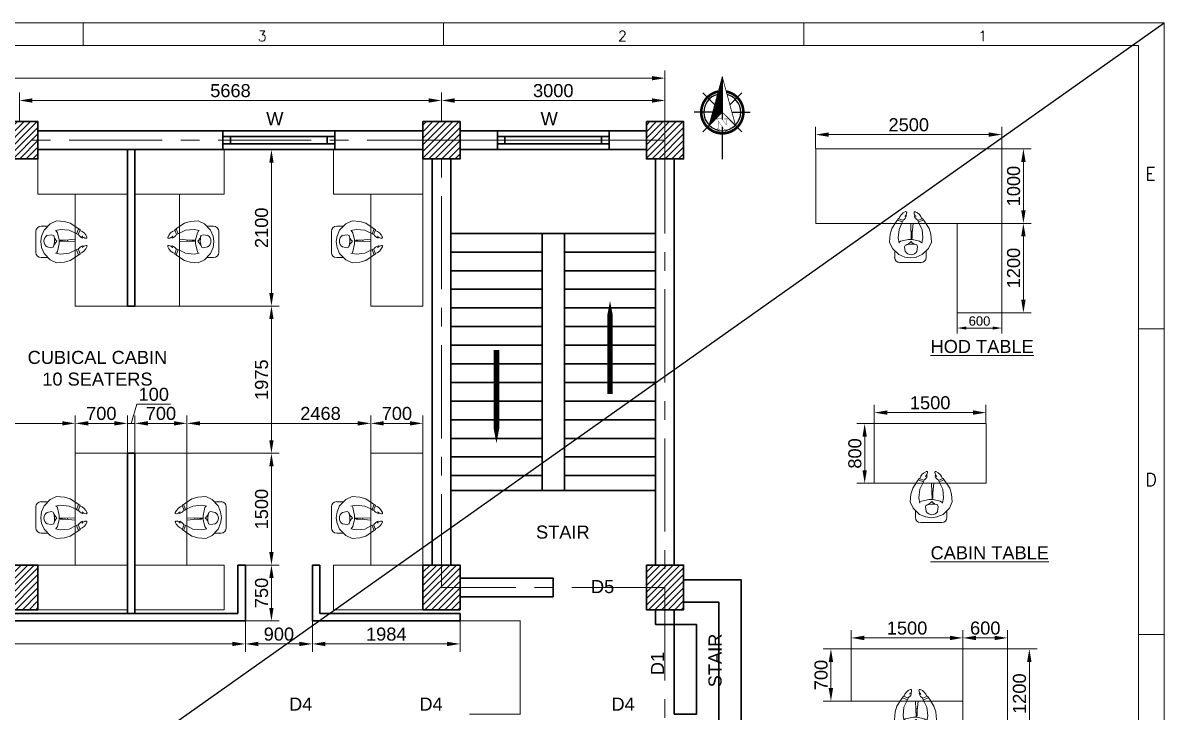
# Model space of a CAD drawing. Header units: millimetres. Extents: x 131588 to 161213, y -145881 to -124325.
# Drawn here: x 145288 to 160612, y -133575 to -124325 of the extents above; entities that cross this region are included whole.
import ezdxf
from ezdxf.enums import TextEntityAlignment as Align

# ---------------------------------------------------------------- set-up
doc = ezdxf.new("R2010")
doc.units = ezdxf.units.MM
doc.header["$MEASUREMENT"] = 0
doc.linetypes.add('CENTER', pattern=[2, 1.25, -0.25, 0.25, -0.25])
doc.layers.get('0').update_dxf_attribs({"color": 255, "lineweight": 25})
for name, color, linetype, lineweight in [('AM_5', 3, 'Continuous', 15), ('CEN-1', 1, 'CENTER', 18), ('DIM', 7, 'Continuous', 20), ('DIMLINE', 10, 'Continuous', 18), ('MAIN', 3, 'Continuous', 30), ('MAIN-4', 6, 'Continuous', 30), ('SEC', 253, 'Continuous', 15), ('TEXT', 4, 'Continuous', 13), ('TEXT-1', 7, 'Continuous', 20)]:
    doc.layers.add(name, color=color, linetype=linetype, lineweight=lineweight)
doc.layers.add('ceco.net 1', color=7, linetype='Continuous')
doc.layers.add('H', color=7, linetype='Continuous')
doc.styles.add('ROMANS', font='romans.shx')
doc.styles.get("Standard").update_dxf_attribs({"font": ''})
doc.styles.get('Standard').set_extended_font_data('Arial')
doc.dimstyles.new('DIM-50', dxfattribs={"dimscale": 50, "dimtxt": 2.5, "dimasz": 2.5, "dimexe": 1.5, "dimexo": 0.05, "dimgap": 0.6, "dimtad": 1, "dimzin": 9, "dimdsep": 46, "dimtxsty": 'Standard', "dimcen": 0, "dimclrd": 32, "dimclre": 32, "dimadec": 0, "dimazin": 0, "dimtp": 0.1, "dimtm": 0.1, "dimtfac": 0.71, "dimtofl": 0, "dimtmove": 1, "dimatfit": 3, "dimfxl": 1, "dimtolj": 1, "dimtzin": 7, "dimlwd": -1, "dimlwe": -1, "dimarcsym": 1})
doc.dimstyles.new('DIM-50$0', dxfattribs={"dimscale": 50, "dimtxt": 2.5, "dimasz": 2.5, "dimexe": 1.5, "dimexo": 0.05, "dimgap": 0.6, "dimtad": 1, "dimzin": 9, "dimdsep": 46, "dimtxsty": 'Standard', "dimcen": 0, "dimclrd": 32, "dimclre": 32, "dimadec": 0, "dimazin": 0, "dimtp": 0.1, "dimtm": 0.1, "dimtfac": 0.71, "dimtofl": 0, "dimtmove": 1, "dimatfit": 3, "dimfxl": 1, "dimtolj": 1, "dimtzin": 7, "dimlwd": -1, "dimlwe": -1, "dimarcsym": 1})

# ---------------------------------------------------------------- blocks, each defined once
blk = doc.blocks.new('rr')
at = {"layer": 'TEXT', "color": 7}
for p, q in [((298235, -105548), (298150, -105588)), ((298235, -105548), (298342, -105558)), ((298342, -105558), (298419, -105581)), ((298419, -105581), (298507, -105638)), ((297959, -105688), (297959, -105970)), ((298029, -105618), (298123, -105618)), ((298068, -105672), (298034, -105754)), ((298150, -105588), (298068, -105672)), ((298290, -105665), (298221, -105679)), ((298247, -105698), (298235, -105676)), ((298270, -105803), (298247, -105698)), ((298406, -105676), (298290, -105665)), ((298488, -105716), (298406, -105676)), ((298486, -105945), (298486, -105716)), ((298525, -105734), (298488, -105716)), ((298532, -105656), (298504, -105724)), ((298507, -105638), (298551, -105669)), ((298551, -105669), (298525, -105734)), ((298034, -105756), (298024, -105833)), ((298034, -105909), (298024, -105833)), ((298108, -105761), (298170, -105751)), ((298170, -105751), (298189, -105757)), ((298247, -105949), (298270, -105856)), ((298270, -105856), (298270, -105803)), ((298270, -105841), (298486, -105833)), ((298270, -105843), (298486, -105866)), ((298359, -105853), (298285, -105853)), ((298382, -105837), (298382, -105855)), ((298029, -106041), (298117, -106041)), ((298068, -105988), (298034, -105906)), ((298150, -106073), (298068, -105988)), ((298108, -105915), (298170, -105925)), ((298170, -105925), (298198, -105916)), ((298290, -105996), (298221, -105982)), ((298225, -105983), (298247, -105949)), ((298406, -105985), (298290, -105996)), ((298488, -105944), (298406, -105985)), ((298419, -106079), (298507, -106022)), ((298525, -105927), (298488, -105944)), ((298532, -106004), (298504, -105937)), ((298507, -106022), (298551, -105991)), ((298551, -105991), (298525, -105927)), ((298235, -106112), (298150, -106073)), ((298235, -106112), (298342, -106103)), ((298342, -106103), (298419, -106079))]:
    blk.add_line(p, q, dxfattribs=at)
for centre, major_axis, start_param, end_param in [((298029, -105688), (49.8, 49.8), 0.785398, 2.356194), ((298620, -105679), (73.6, 73.6), 2.838638, 3.585677), ((298505, -105817), (105, 105), -0.421869, 0.489767), ((298155, -105840), (63.7, -63.7), 2.898963, 4.955018), ((297966, -105849), (171, 171), -1.068373, -0.39635), ((298371, -105697), (135, 135), 2.703582, 3.183333), ((298315, -105931), (83.5, 83.5), 1.454362, 2.231901), ((298619, -105979), (73.6, -73.6), 2.697508, 3.444547), ((298636, -105956), (55.2, -55.2), 2.426738, 3.215673), ((298571, -105890), (11.6, -11.6), 5.911829, 7.67596), ((298572, -105768), (11.6, 11.6), -1.392775, 0.371356), ((298637, -105702), (55.2, 55.2), 3.067512, 3.856448), ((298632, -105890), (8.31, -8.31), 0.421869, 2.426738), ((298633, -105768), (8.31, 8.31), 3.856448, 5.861316), ((298029, -105970), (49.8, -49.8), 3.926991, 5.497787), ((298504, -105841), (105, -105), 5.793418, 6.705054)]:
    blk.add_ellipse(centre, major_axis=major_axis, ratio=1, start_param=start_param, end_param=end_param, dxfattribs=at)
blk = doc.blocks.new('*D451')
at = {"layer": 'Defpoints', "color": 0, "ltscale": 100, "transparency": 16777216}
for p in [(150910, -125367), (145242, -125651), (150910, -125651)]:
    blk.add_point(p, dxfattribs=at)
at = {"layer": 'DIMLINE', "color": 32, "linetype": 'ByBlock', "ltscale": 100, "transparency": 16777216}
for p, q in [((145242, -125648), (145242, -125262)), ((150910, -125648), (150910, -125262)), ((145417, -125367), (150735, -125367))]:
    blk.add_line(p, q, dxfattribs=at)
at = {"layer": 'DIMLINE', "color": 32, "ltscale": 100, "transparency": 16777216}
for points in [[(145417, -125338), (145417, -125397), (145242, -125367)], [(150735, -125338), (150735, -125397), (150910, -125367)]]:
    blk.add_solid(points, dxfattribs=at)
at = {"layer": 'DIMLINE', "color": 0, "ltscale": 100, "transparency": 16777216, "insert": (148076, -125236), "char_height": 175, "attachment_point": 5}
blk.add_mtext('\\A1;5668', dxfattribs=at)
blk = doc.blocks.new('*D452')
at = {"layer": 'Defpoints', "color": 0, "ltscale": 100, "transparency": 16777216}
for p in [(153910, -125367), (150910, -125651), (153910, -125651)]:
    blk.add_point(p, dxfattribs=at)
at = {"layer": 'DIMLINE', "color": 32, "linetype": 'ByBlock', "ltscale": 100, "transparency": 16777216}
for p, q in [((150910, -125648), (150910, -125262)), ((153910, -125648), (153910, -125262)), ((151085, -125367), (153735, -125367))]:
    blk.add_line(p, q, dxfattribs=at)
at = {"layer": 'DIMLINE', "color": 32, "ltscale": 100, "transparency": 16777216}
for points in [[(151085, -125338), (151085, -125397), (150910, -125367)], [(153735, -125338), (153735, -125397), (153910, -125367)]]:
    blk.add_solid(points, dxfattribs=at)
at = {"layer": 'DIMLINE', "color": 0, "ltscale": 100, "transparency": 16777216, "insert": (152410, -125236), "char_height": 175, "attachment_point": 5}
blk.add_mtext('\\A1;3000', dxfattribs=at)
blk = doc.blocks.new('A4 SHEET')
at = {"layer": 'DIM'}
for p, q in [((15345.06, 1232.71), (13489.34, 1232.71)), ((14417.2, 1232.71), (14417.2, 1213.41)), ((14726.49, 1232.71), (14726.49, 1213.41)), ((15035.77, 1232.71), (15035.77, 1213.41)), ((15345.06, 1232.71), (15318.55, 1232.71)), ((15345.06, 1232.71), (15345.06, 1206.2)), ((15345.06, -79.55), (15345.06, 1232.71)), ((13509.22, 1213.41), (15322.97, 1213.41)), ((15322.97, -57.46), (15322.97, 1213.41)), ((15322.97, 970.26), (15345.06, 970.26)), ((15322.97, 707.81), (15345.06, 707.81))]:
    blk.add_line(p, q, dxfattribs=at)
at = {"layer": 'DIM', "style": 'ROMANS'}
for s, height, p in [('3', 8.84, (14566.9, 1214.33)), ('2', 8.84, (14876.18, 1214.33)), ('1', 8.84, (15185.47, 1214.33)), ('E', 11.05, (15328.83, 1094.47)), ('D', 11.05, (15328.83, 832.01))]:
    blk.add_text(s, height=height, dxfattribs=at).set_placement(p, align=Align.BOTTOM_LEFT)
blk = doc.blocks.new('*D470')
at = {"layer": 'Defpoints', "color": 0, "ltscale": 100, "transparency": 16777216}
for p in [(153910, -125068), (133910, -125901), (153910, -125901)]:
    blk.add_point(p, dxfattribs=at)
at = {"layer": 'DIMLINE', "color": 32, "linetype": 'ByBlock', "ltscale": 100, "transparency": 16777216}
for p, q in [((133910, -125898), (133910, -124963)), ((153910, -125898), (153910, -124963)), ((134085, -125068), (153735, -125068))]:
    blk.add_line(p, q, dxfattribs=at)
at = {"layer": 'DIMLINE', "color": 32, "ltscale": 100, "transparency": 16777216}
for points in [[(134085, -125039), (134085, -125097), (133910, -125068)], [(153735, -125039), (153735, -125097), (153910, -125068)]]:
    blk.add_solid(points, dxfattribs=at)
at = {"layer": 'DIMLINE', "color": 0, "ltscale": 100, "transparency": 16777216, "insert": (143910, -124937), "char_height": 175, "attachment_point": 5}
blk.add_mtext('\\A1;20000', dxfattribs=at)
blk = doc.blocks.new('*X448')
at = {"color": 0}
for p, q in [((146.55, -412.41), (147.62, -411.35)), ((146.75, -411.68), (147.62, -410.82)), ((146.95, -410.95), (147.62, -410.29)), ((147.15, -410.22), (147.62, -409.76)), ((147.35, -409.49), (147.62, -409.23)), ((147.55, -408.76), (147.62, -408.7)), ((144.96, -418.25), (147.62, -415.59)), ((145.16, -417.52), (147.62, -415.06)), ((145.36, -416.79), (147.62, -414.53)), ((145.56, -416.06), (147.62, -414)), ((145.76, -415.33), (147.62, -413.47)), ((145.96, -414.6), (147.62, -412.94)), ((146.16, -413.87), (147.62, -412.41)), ((146.36, -413.14), (147.62, -411.88)), ((143.36, -424.09), (147.62, -419.83)), ((143.56, -423.36), (147.62, -419.3)), ((143.76, -422.63), (147.62, -418.77)), ((143.96, -421.9), (147.62, -418.24)), ((144.16, -421.17), (147.62, -417.71)), ((144.36, -420.44), (147.62, -417.18)), ((144.56, -419.71), (147.62, -416.65)), ((144.76, -418.98), (147.62, -416.12)), ((142.76, -426.28), (147.62, -421.42)), ((142.96, -425.55), (147.62, -420.89)), ((143.16, -424.82), (147.62, -420.36))]:
    blk.add_line(p, q, dxfattribs=at)
blk = doc.blocks.new('*D472')
at = {"layer": 'Defpoints', "color": 0, "ltscale": 100, "transparency": 16777216}
for p in [(158433, -125825), (155933, -126016), (158433, -126016)]:
    blk.add_point(p, dxfattribs=at)
at = {"layer": 'DIMLINE', "color": 32, "linetype": 'ByBlock', "ltscale": 100, "transparency": 16777216}
for p, q in [((155933, -126012), (155933, -125720)), ((158433, -126012), (158433, -125720)), ((156108, -125825), (158258, -125825))]:
    blk.add_line(p, q, dxfattribs=at)
at = {"layer": 'DIMLINE', "color": 32, "ltscale": 100, "transparency": 16777216}
for points in [[(156108, -125796), (156108, -125854), (155933, -125825)], [(158258, -125796), (158258, -125854), (158433, -125825)]]:
    blk.add_solid(points, dxfattribs=at)
at = {"layer": 'DIMLINE', "color": 0, "ltscale": 100, "transparency": 16777216, "insert": (157183, -125694), "char_height": 175, "attachment_point": 5}
blk.add_mtext('\\A1;2500', dxfattribs=at)
blk = doc.blocks.new('*D473')
at = {"layer": 'Defpoints', "color": 0, "ltscale": 100, "transparency": 16777216}
for p in [(158433, -126016), (158433, -127016), (158722, -127016)]:
    blk.add_point(p, dxfattribs=at)
at = {"layer": 'DIMLINE', "color": 32, "linetype": 'ByBlock', "ltscale": 100, "transparency": 16777216}
for p, q in [((158437, -126016), (158827, -126016)), ((158722, -126191), (158722, -126841)), ((158437, -127016), (158827, -127016))]:
    blk.add_line(p, q, dxfattribs=at)
at = {"layer": 'DIMLINE', "color": 32, "ltscale": 100, "transparency": 16777216}
for points in [[(158693, -126191), (158752, -126191), (158722, -126016)], [(158693, -126841), (158752, -126841), (158722, -127016)]]:
    blk.add_solid(points, dxfattribs=at)
at = {"layer": 'DIMLINE', "color": 0, "ltscale": 100, "transparency": 16777216, "insert": (158591, -126516), "char_height": 175, "attachment_point": 5, "rotation": 90}
blk.add_mtext('\\A1;1000', dxfattribs=at)
blk = doc.blocks.new('*D474')
at = {"layer": 'Defpoints', "color": 0, "ltscale": 100, "transparency": 16777216}
for p in [(158433, -127016), (158433, -128216), (158722, -128216)]:
    blk.add_point(p, dxfattribs=at)
at = {"layer": 'DIMLINE', "color": 32, "linetype": 'ByBlock', "ltscale": 100, "transparency": 16777216}
for p, q in [((158437, -127016), (158827, -127016)), ((158722, -127191), (158722, -128041)), ((158437, -128216), (158827, -128216))]:
    blk.add_line(p, q, dxfattribs=at)
at = {"layer": 'DIMLINE', "color": 32, "ltscale": 100, "transparency": 16777216}
for points in [[(158693, -127191), (158752, -127191), (158722, -127016)], [(158693, -128041), (158752, -128041), (158722, -128216)]]:
    blk.add_solid(points, dxfattribs=at)
at = {"layer": 'DIMLINE', "color": 0, "ltscale": 100, "transparency": 16777216, "insert": (158591, -127616), "char_height": 175, "attachment_point": 5, "rotation": 90}
blk.add_mtext('\\A1;1200', dxfattribs=at)
blk = doc.blocks.new('*D475')
at = {"layer": 'Defpoints', "color": 0, "ltscale": 100, "transparency": 16777216}
for p in [(157833, -128216), (158433, -128216), (157833, -128421)]:
    blk.add_point(p, dxfattribs=at)
at = {"layer": 'DIMLINE', "color": 32, "linetype": 'ByBlock', "ltscale": 100, "transparency": 16777216}
for p, q in [((157833, -128218), (157833, -128496)), ((158433, -128218), (158433, -128496)), ((158308, -128421), (157958, -128421))]:
    blk.add_line(p, q, dxfattribs=at)
at = {"layer": 'DIMLINE', "color": 32, "ltscale": 100, "transparency": 16777216}
for points in [[(157958, -128400), (157958, -128442), (157833, -128421)], [(158308, -128400), (158308, -128442), (158433, -128421)]]:
    blk.add_solid(points, dxfattribs=at)
at = {"layer": 'DIMLINE', "color": 0, "ltscale": 100, "transparency": 16777216, "insert": (158133, -128327), "char_height": 125, "attachment_point": 5}
blk.add_mtext('\\A1;600', dxfattribs=at)
blk = doc.blocks.new('*D480')
at = {"layer": 'Defpoints', "color": 0, "ltscale": 100, "transparency": 16777216}
for p in [(158220, -129556), (156720, -129704), (158220, -129704)]:
    blk.add_point(p, dxfattribs=at)
at = {"layer": 'DIMLINE', "color": 32, "linetype": 'ByBlock', "ltscale": 100, "transparency": 16777216}
for p, q in [((156720, -129700), (156720, -129451)), ((158220, -129700), (158220, -129451)), ((156895, -129556), (158045, -129556))]:
    blk.add_line(p, q, dxfattribs=at)
at = {"layer": 'DIMLINE', "color": 32, "ltscale": 100, "transparency": 16777216}
for points in [[(156895, -129526), (156895, -129585), (156720, -129556)], [(158045, -129526), (158045, -129585), (158220, -129556)]]:
    blk.add_solid(points, dxfattribs=at)
at = {"layer": 'DIMLINE', "color": 0, "ltscale": 100, "transparency": 16777216, "insert": (157470, -129424), "char_height": 175, "attachment_point": 5}
blk.add_mtext('\\A1;1500', dxfattribs=at)
blk = doc.blocks.new('*D481')
at = {"layer": 'Defpoints', "color": 0, "ltscale": 100, "transparency": 16777216}
for p in [(156720, -129704), (156591, -130504), (156720, -130504)]:
    blk.add_point(p, dxfattribs=at)
at = {"layer": 'DIMLINE', "color": 32, "linetype": 'ByBlock', "ltscale": 100, "transparency": 16777216}
for p, q in [((156717, -129704), (156486, -129704)), ((156591, -129879), (156591, -130329)), ((156717, -130504), (156486, -130504))]:
    blk.add_line(p, q, dxfattribs=at)
at = {"layer": 'DIMLINE', "color": 32, "ltscale": 100, "transparency": 16777216}
for points in [[(156562, -129879), (156620, -129879), (156591, -129704)], [(156562, -130329), (156620, -130329), (156591, -130504)]]:
    blk.add_solid(points, dxfattribs=at)
at = {"layer": 'DIMLINE', "color": 0, "ltscale": 100, "transparency": 16777216, "insert": (156460, -130104), "char_height": 175, "attachment_point": 5, "rotation": 90}
blk.add_mtext('\\A1;800', dxfattribs=at)
blk = doc.blocks.new('*D482')
at = {"layer": 'Defpoints', "color": 0, "ltscale": 100, "transparency": 16777216}
for p in [(158510, -132727), (158510, -133927), (158802, -133927)]:
    blk.add_point(p, dxfattribs=at)
at = {"layer": 'DIMLINE', "color": 32, "linetype": 'ByBlock', "ltscale": 100, "transparency": 16777216}
for p, q in [((158513, -132727), (158907, -132727)), ((158802, -132902), (158802, -133752)), ((158513, -133927), (158907, -133927))]:
    blk.add_line(p, q, dxfattribs=at)
at = {"layer": 'DIMLINE', "color": 32, "ltscale": 100, "transparency": 16777216}
for points in [[(158772, -132902), (158831, -132902), (158802, -132727)], [(158772, -133752), (158831, -133752), (158802, -133927)]]:
    blk.add_solid(points, dxfattribs=at)
at = {"layer": 'DIMLINE', "color": 0, "ltscale": 100, "transparency": 16777216, "insert": (158670, -133327), "char_height": 175, "attachment_point": 5, "rotation": 90}
blk.add_mtext('\\A1;1200', dxfattribs=at)
blk = doc.blocks.new('*D483')
at = {"layer": 'Defpoints', "color": 0, "ltscale": 100, "transparency": 16777216}
for p in [(157910, -132579), (157910, -132727), (158510, -132727)]:
    blk.add_point(p, dxfattribs=at)
at = {"layer": 'DIMLINE', "color": 32, "linetype": 'ByBlock', "ltscale": 100, "transparency": 16777216}
for p, q in [((157910, -132724), (157910, -132474)), ((158510, -132724), (158510, -132474)), ((158335, -132579), (158085, -132579))]:
    blk.add_line(p, q, dxfattribs=at)
at = {"layer": 'DIMLINE', "color": 32, "ltscale": 100, "transparency": 16777216}
for points in [[(158085, -132550), (158085, -132609), (157910, -132579)], [(158335, -132550), (158335, -132609), (158510, -132579)]]:
    blk.add_solid(points, dxfattribs=at)
at = {"layer": 'DIMLINE', "color": 0, "ltscale": 100, "transparency": 16777216, "insert": (158210, -132448), "char_height": 175, "attachment_point": 5}
blk.add_mtext('\\A1;600', dxfattribs=at)
blk = doc.blocks.new('*D484')
at = {"layer": 'Defpoints', "color": 0, "ltscale": 100, "transparency": 16777216}
for p in [(156410, -132579), (156410, -132727), (157910, -132727)]:
    blk.add_point(p, dxfattribs=at)
at = {"layer": 'DIMLINE', "color": 32, "linetype": 'ByBlock', "ltscale": 100, "transparency": 16777216}
for p, q in [((156410, -132724), (156410, -132474)), ((157910, -132724), (157910, -132474)), ((157735, -132579), (156585, -132579))]:
    blk.add_line(p, q, dxfattribs=at)
at = {"layer": 'DIMLINE', "color": 32, "ltscale": 100, "transparency": 16777216}
for points in [[(156585, -132550), (156585, -132609), (156410, -132579)], [(157735, -132550), (157735, -132609), (157910, -132579)]]:
    blk.add_solid(points, dxfattribs=at)
at = {"layer": 'DIMLINE', "color": 0, "ltscale": 100, "transparency": 16777216, "insert": (157160, -132448), "char_height": 175, "attachment_point": 5}
blk.add_mtext('\\A1;1500', dxfattribs=at)
blk = doc.blocks.new('*D485')
at = {"layer": 'Defpoints', "color": 0, "ltscale": 100, "transparency": 16777216}
for p in [(156410, -132727), (156138, -133427), (156410, -133427)]:
    blk.add_point(p, dxfattribs=at)
at = {"layer": 'DIMLINE', "color": 32, "linetype": 'ByBlock', "ltscale": 100, "transparency": 16777216}
for p, q in [((156406, -132727), (156033, -132727)), ((156138, -132902), (156138, -133252)), ((156406, -133427), (156033, -133427))]:
    blk.add_line(p, q, dxfattribs=at)
at = {"layer": 'DIMLINE', "color": 32, "ltscale": 100, "transparency": 16777216}
for points in [[(156108, -132902), (156167, -132902), (156138, -132727)], [(156108, -133252), (156167, -133252), (156138, -133427)]]:
    blk.add_solid(points, dxfattribs=at)
at = {"layer": 'DIMLINE', "color": 0, "ltscale": 100, "transparency": 16777216, "insert": (156006, -133077), "char_height": 175, "attachment_point": 5, "rotation": 90}
blk.add_mtext('\\A1;700', dxfattribs=at)
blk = doc.blocks.new('*D489')
at = {"layer": 'Defpoints', "color": 0, "ltscale": 100, "transparency": 16777216}
for p in [(148276, -132351), (149176, -132351), (149176, -132660)]:
    blk.add_point(p, dxfattribs=at)
at = {"layer": 'DIMLINE', "color": 32, "linetype": 'ByBlock', "ltscale": 100, "transparency": 16777216}
for p, q in [((148276, -132355), (148276, -132765)), ((149176, -132355), (149176, -132765)), ((148451, -132660), (149001, -132660))]:
    blk.add_line(p, q, dxfattribs=at)
at = {"layer": 'DIMLINE', "color": 32, "ltscale": 100, "transparency": 16777216}
for points in [[(148451, -132631), (148451, -132689), (148276, -132660)], [(149001, -132631), (149001, -132689), (149176, -132660)]]:
    blk.add_solid(points, dxfattribs=at)
at = {"layer": 'DIMLINE', "color": 0, "ltscale": 100, "transparency": 16777216, "insert": (148726, -132529), "char_height": 175, "attachment_point": 5}
blk.add_mtext('\\A1;900', dxfattribs=at)
blk = doc.blocks.new('*D493')
at = {"layer": 'Defpoints', "color": 0, "ltscale": 100, "transparency": 16777216}
for p in [(148276, -131601), (148276, -132351), (148626, -132351)]:
    blk.add_point(p, dxfattribs=at)
at = {"layer": 'DIMLINE', "color": 32, "linetype": 'ByBlock', "ltscale": 100, "transparency": 16777216}
for p, q in [((148279, -131601), (148731, -131601)), ((148626, -131776), (148626, -132176)), ((148279, -132351), (148731, -132351))]:
    blk.add_line(p, q, dxfattribs=at)
at = {"layer": 'DIMLINE', "color": 32, "ltscale": 100, "transparency": 16777216}
for points in [[(148597, -131776), (148655, -131776), (148626, -131601)], [(148597, -132176), (148655, -132176), (148626, -132351)]]:
    blk.add_solid(points, dxfattribs=at)
at = {"layer": 'DIMLINE', "color": 0, "ltscale": 100, "transparency": 16777216, "insert": (148494, -131976), "char_height": 175, "attachment_point": 5, "rotation": 90}
blk.add_mtext('\\A1;750', dxfattribs=at)
blk = doc.blocks.new('*D494')
at = {"layer": 'Defpoints', "color": 0, "ltscale": 100, "transparency": 16777216}
for p in [(149176, -132351), (151160, -132351), (151160, -132660)]:
    blk.add_point(p, dxfattribs=at)
at = {"layer": 'DIMLINE', "color": 32, "linetype": 'ByBlock', "ltscale": 100, "transparency": 16777216}
for p, q in [((149176, -132355), (149176, -132765)), ((151160, -132355), (151160, -132765)), ((149351, -132660), (150985, -132660))]:
    blk.add_line(p, q, dxfattribs=at)
at = {"layer": 'DIMLINE', "color": 32, "ltscale": 100, "transparency": 16777216}
for points in [[(149351, -132631), (149351, -132689), (149176, -132660)], [(150985, -132631), (150985, -132689), (151160, -132660)]]:
    blk.add_solid(points, dxfattribs=at)
at = {"layer": 'DIMLINE', "color": 0, "ltscale": 100, "transparency": 16777216, "insert": (150168, -132529), "char_height": 175, "attachment_point": 5}
blk.add_mtext('\\A1;1984', dxfattribs=at)
blk = doc.blocks.new('*D495')
at = {"layer": 'Defpoints', "color": 0, "ltscale": 100, "transparency": 16777216}
for p in [(141026, -132353), (148276, -132351), (141026, -132660)]:
    blk.add_point(p, dxfattribs=at)
at = {"layer": 'DIMLINE', "color": 32, "linetype": 'ByBlock', "ltscale": 100, "transparency": 16777216}
for p, q in [((141026, -132357), (141026, -132765)), ((148276, -132355), (148276, -132765)), ((148101, -132660), (141201, -132660))]:
    blk.add_line(p, q, dxfattribs=at)
at = {"layer": 'DIMLINE', "color": 32, "ltscale": 100, "transparency": 16777216}
for points in [[(141201, -132631), (141201, -132689), (141026, -132660)], [(148101, -132631), (148101, -132689), (148276, -132660)]]:
    blk.add_solid(points, dxfattribs=at)
at = {"layer": 'DIMLINE', "color": 0, "ltscale": 100, "transparency": 16777216, "insert": (144651, -132529), "char_height": 175, "attachment_point": 5}
blk.add_mtext('\\A1;7250', dxfattribs=at)
blk = doc.blocks.new('*D497')
at = {"layer": 'Defpoints', "color": 0, "ltscale": 100, "transparency": 16777216}
for p in [(149960, -129700), (149960, -130101), (150660, -130101)]:
    blk.add_point(p, dxfattribs=at)
at = {"layer": 'DIMLINE', "color": 32, "linetype": 'ByBlock', "ltscale": 100, "transparency": 16777216}
for p, q in [((149960, -130098), (149960, -129595)), ((150660, -130098), (150660, -129595)), ((150485, -129700), (150135, -129700))]:
    blk.add_line(p, q, dxfattribs=at)
at = {"layer": 'DIMLINE', "color": 32, "ltscale": 100, "transparency": 16777216}
for points in [[(150135, -129671), (150135, -129729), (149960, -129700)], [(150485, -129671), (150485, -129729), (150660, -129700)]]:
    blk.add_solid(points, dxfattribs=at)
at = {"layer": 'DIMLINE', "color": 0, "ltscale": 100, "transparency": 16777216, "insert": (150310, -129568), "char_height": 175, "attachment_point": 5}
blk.add_mtext('\\A1;700', dxfattribs=at)
blk = doc.blocks.new('*D498')
at = {"layer": 'Defpoints', "color": 0, "ltscale": 100, "transparency": 16777216}
for p in [(147492, -129700), (147492, -130101), (149960, -130101)]:
    blk.add_point(p, dxfattribs=at)
at = {"layer": 'DIMLINE', "color": 32, "linetype": 'ByBlock', "ltscale": 100, "transparency": 16777216}
for p, q in [((147492, -130098), (147492, -129595)), ((149960, -130098), (149960, -129595)), ((149785, -129700), (147667, -129700))]:
    blk.add_line(p, q, dxfattribs=at)
at = {"layer": 'DIMLINE', "color": 32, "ltscale": 100, "transparency": 16777216}
for points in [[(147667, -129671), (147667, -129729), (147492, -129700)], [(149785, -129671), (149785, -129729), (149960, -129700)]]:
    blk.add_solid(points, dxfattribs=at)
at = {"layer": 'DIMLINE', "color": 0, "ltscale": 100, "transparency": 16777216, "insert": (149285, -129568), "char_height": 175, "attachment_point": 5}
blk.add_mtext('\\A1;2468', dxfattribs=at)
blk = doc.blocks.new('*D499')
at = {"layer": 'Defpoints', "color": 0, "ltscale": 100, "transparency": 16777216}
for p in [(146792, -129700), (146792, -130101), (147492, -130101)]:
    blk.add_point(p, dxfattribs=at)
at = {"layer": 'DIMLINE', "color": 32, "linetype": 'ByBlock', "ltscale": 100, "transparency": 16777216}
for p, q in [((146792, -130098), (146792, -129595)), ((147492, -130098), (147492, -129595)), ((147317, -129700), (146967, -129700))]:
    blk.add_line(p, q, dxfattribs=at)
at = {"layer": 'DIMLINE', "color": 32, "ltscale": 100, "transparency": 16777216}
for points in [[(146967, -129671), (146967, -129729), (146792, -129700)], [(147317, -129671), (147317, -129729), (147492, -129700)]]:
    blk.add_solid(points, dxfattribs=at)
at = {"layer": 'DIMLINE', "color": 0, "ltscale": 100, "transparency": 16777216, "insert": (147142, -129568), "char_height": 175, "attachment_point": 5}
blk.add_mtext('\\A1;700', dxfattribs=at)
blk = doc.blocks.new('*D500')
at = {"layer": 'Defpoints', "color": 0, "ltscale": 100, "transparency": 16777216}
for p in [(146692, -129700), (146692, -130101), (146792, -130101)]:
    blk.add_point(p, dxfattribs=at)
at = {"layer": 'DIMLINE', "color": 32, "linetype": 'ByBlock', "ltscale": 100, "transparency": 16777216}
for p, q in [((146742, -129700), (146819, -129442)), ((146819, -129442), (147272, -129442)), ((146692, -130098), (146692, -129595)), ((146792, -130098), (146792, -129595)), ((146517, -129700), (146342, -129700)), ((146792, -129700), (146692, -129700)), ((146792, -129700), (146692, -129700)), ((146967, -129700), (147142, -129700))]:
    blk.add_line(p, q, dxfattribs=at)
at = {"layer": 'DIMLINE', "color": 32, "ltscale": 100, "transparency": 16777216}
for points in [[(146517, -129671), (146517, -129729), (146692, -129700)], [(146967, -129671), (146967, -129729), (146792, -129700)]]:
    blk.add_solid(points, dxfattribs=at)
at = {"layer": 'DIMLINE', "color": 0, "ltscale": 100, "transparency": 16777216, "insert": (147046, -129311), "char_height": 175, "attachment_point": 5}
blk.add_mtext('\\A1;100', dxfattribs=at)
blk = doc.blocks.new('*D501')
at = {"layer": 'Defpoints', "color": 0, "ltscale": 100, "transparency": 16777216}
for p in [(145992, -129700), (145992, -130101), (146692, -130101)]:
    blk.add_point(p, dxfattribs=at)
at = {"layer": 'DIMLINE', "color": 32, "linetype": 'ByBlock', "ltscale": 100, "transparency": 16777216}
for p, q in [((145992, -130098), (145992, -129595)), ((146692, -130098), (146692, -129595)), ((146517, -129700), (146167, -129700))]:
    blk.add_line(p, q, dxfattribs=at)
at = {"layer": 'DIMLINE', "color": 32, "ltscale": 100, "transparency": 16777216}
for points in [[(146167, -129671), (146167, -129729), (145992, -129700)], [(146517, -129671), (146517, -129729), (146692, -129700)]]:
    blk.add_solid(points, dxfattribs=at)
at = {"layer": 'DIMLINE', "color": 0, "ltscale": 100, "transparency": 16777216, "insert": (146342, -129568), "char_height": 175, "attachment_point": 5}
blk.add_mtext('\\A1;700', dxfattribs=at)
blk = doc.blocks.new('*D502')
at = {"layer": 'Defpoints', "color": 0, "ltscale": 100, "transparency": 16777216}
for p in [(143526, -129700), (143526, -130101), (145992, -130101)]:
    blk.add_point(p, dxfattribs=at)
at = {"layer": 'DIMLINE', "color": 32, "linetype": 'ByBlock', "ltscale": 100, "transparency": 16777216}
for p, q in [((143526, -130098), (143526, -129595)), ((145992, -130098), (145992, -129595)), ((145817, -129700), (143701, -129700))]:
    blk.add_line(p, q, dxfattribs=at)
at = {"layer": 'DIMLINE', "color": 32, "ltscale": 100, "transparency": 16777216}
for points in [[(143701, -129671), (143701, -129729), (143526, -129700)], [(145817, -129671), (145817, -129729), (145992, -129700)]]:
    blk.add_solid(points, dxfattribs=at)
at = {"layer": 'DIMLINE', "color": 0, "ltscale": 100, "transparency": 16777216, "insert": (144759, -129568), "char_height": 175, "attachment_point": 5}
blk.add_mtext('\\A1;2466', dxfattribs=at)
blk = doc.blocks.new('*D509')
at = {"layer": 'Defpoints', "color": 0, "ltscale": 100, "transparency": 16777216}
for p in [(147492, -130101), (148626, -130101), (148276, -131601)]:
    blk.add_point(p, dxfattribs=at)
at = {"layer": 'DIMLINE', "color": 32, "linetype": 'ByBlock', "ltscale": 100, "transparency": 16777216}
for p, q in [((147495, -130101), (148731, -130101)), ((148626, -131426), (148626, -130276)), ((148279, -131601), (148731, -131601))]:
    blk.add_line(p, q, dxfattribs=at)
at = {"layer": 'DIMLINE', "color": 32, "ltscale": 100, "transparency": 16777216}
for points in [[(148597, -130276), (148655, -130276), (148626, -130101)], [(148597, -131426), (148655, -131426), (148626, -131601)]]:
    blk.add_solid(points, dxfattribs=at)
at = {"layer": 'DIMLINE', "color": 0, "ltscale": 100, "transparency": 16777216, "insert": (148494, -130851), "char_height": 175, "attachment_point": 5, "rotation": 90}
blk.add_mtext('\\A1;1500', dxfattribs=at)
blk = doc.blocks.new('*D510')
at = {"layer": 'Defpoints', "color": 0, "ltscale": 100, "transparency": 16777216}
for p in [(147392, -128126), (148626, -128126), (147492, -130101)]:
    blk.add_point(p, dxfattribs=at)
at = {"layer": 'DIMLINE', "color": 32, "linetype": 'ByBlock', "ltscale": 100, "transparency": 16777216}
for p, q in [((147395, -128126), (148731, -128126)), ((148626, -129926), (148626, -128301)), ((147495, -130101), (148731, -130101))]:
    blk.add_line(p, q, dxfattribs=at)
at = {"layer": 'DIMLINE', "color": 32, "ltscale": 100, "transparency": 16777216}
for points in [[(148597, -128301), (148655, -128301), (148626, -128126)], [(148597, -129926), (148655, -129926), (148626, -130101)]]:
    blk.add_solid(points, dxfattribs=at)
at = {"layer": 'DIMLINE', "color": 0, "ltscale": 100, "transparency": 16777216, "insert": (148494, -129114), "char_height": 175, "attachment_point": 5, "rotation": 90}
blk.add_mtext('\\A1;1975', dxfattribs=at)
blk = doc.blocks.new('*D511')
at = {"layer": 'Defpoints', "color": 0, "ltscale": 100, "transparency": 16777216}
for p in [(147992, -126026), (148626, -126026), (147392, -128126)]:
    blk.add_point(p, dxfattribs=at)
at = {"layer": 'DIMLINE', "color": 32, "linetype": 'ByBlock', "ltscale": 100, "transparency": 16777216}
for p, q in [((147995, -126026), (148731, -126026)), ((148626, -127951), (148626, -126201)), ((147395, -128126), (148731, -128126))]:
    blk.add_line(p, q, dxfattribs=at)
at = {"layer": 'DIMLINE', "color": 32, "ltscale": 100, "transparency": 16777216}
for points in [[(148597, -126201), (148655, -126201), (148626, -126026)], [(148597, -127951), (148655, -127951), (148626, -128126)]]:
    blk.add_solid(points, dxfattribs=at)
at = {"layer": 'DIMLINE', "color": 0, "ltscale": 100, "transparency": 16777216, "insert": (148494, -127076), "char_height": 175, "attachment_point": 5, "rotation": 90}
blk.add_mtext('\\A1;2100', dxfattribs=at)
blk = doc.blocks.new('*D585')
at = {"layer": 'AM_5', "color": 32, "linetype": 'ByBlock', "transparency": 16777216}
for p, q in [((151160, -132351), (151968, -132351)), ((151967, -132354), (151967, -133599)), ((151285, -133601), (151968, -133601))]:
    blk.add_line(p, q, dxfattribs=at)
at = {"layer": 'AM_5', "color": 32, "transparency": 16777216}
for points in [[(151966, -132354), (151967, -132354), (151967, -132351)], [(151966, -133599), (151967, -133599), (151967, -133601)]]:
    blk.add_solid(points, dxfattribs=at)
at = {"layer": 'Defpoints', "color": 0, "transparency": 16777216}
for p in [(151160, -132351), (151285, -133601), (151967, -133601)]:
    blk.add_point(p, dxfattribs=at)
at = {"layer": 'AM_5', "color": 0, "transparency": 16777216, "insert": (151965, -132976), "char_height": 2.5, "attachment_point": 5, "rotation": 90}
blk.add_mtext('\\A1;1250', dxfattribs=at)

msp = doc.modelspace()

# ---------------------------------------------------------------- hatches: boundary and pattern name
at = {"layer": 'SEC', "ltscale": 100}
h = msp.add_hatch(dxfattribs=at)
h.set_pattern_fill('ANSI31', color=8, scale=500)
h.set_pattern_definition([(45, (77774.82, -106736.33), (-44.194174, 44.194174), [])])
h.paths.add_polyline_path([(144991.578, -125651.052), (145491.578, -125651.052), (145491.578, -126151.052), (144991.578, -126151.052)])
h = msp.add_hatch(dxfattribs=at)
h.set_pattern_fill('ANSI31', color=8, scale=500)
h.set_pattern_definition([(45, (83442.82, -106736.33), (-44.194174, 44.194174), [])])
h.paths.add_polyline_path([(150659.578, -125651.052), (151159.578, -125651.052), (151159.578, -126151.052), (150659.578, -126151.052)])
h = msp.add_hatch(dxfattribs=at)
h.set_pattern_fill('ANSI31', color=8, scale=500)
h.set_pattern_definition([(45, (86442.82, -106736.33), (-44.194174, 44.194174), [])])
h.paths.add_polyline_path([(153659.578, -125651.052), (154159.578, -125651.052), (154159.578, -126151.052), (153659.578, -126151.052)])
h = msp.add_hatch(dxfattribs=at)
h.set_pattern_fill('ANSI31', color=8, scale=500)
h.set_pattern_definition([(45, (77774.82, -112736.33), (-44.194174, 44.194174), [])])
h.paths.add_polyline_path([(144991.578, -131601.052), (145491.578, -131601.052), (145491.578, -132201.052), (144991.578, -132201.052)])
h = msp.add_hatch(dxfattribs=at)
h.set_pattern_fill('ANSI31', color=8, scale=500)
h.set_pattern_definition([(45, (83442.82, -112736.33), (-44.194174, 44.194174), [])])
h.paths.add_polyline_path([(150659.578, -131601.052), (151159.578, -131601.052), (151159.578, -132201.052), (150659.578, -132201.052)])
h = msp.add_hatch(dxfattribs=at)
h.set_pattern_fill('ANSI31', color=8, scale=500)
h.set_pattern_definition([(45, (86442.82, -112736.33), (-44.194174, 44.194174), [])])
h.paths.add_polyline_path([(153659.578, -131601.052), (154159.578, -131601.052), (154159.578, -132201.052), (153659.578, -132201.052)])

# ---------------------------------------------------------------- linework, layer by layer
at = {"layer": 'ceco.net 1'}
for p, q in [((154679.41, -125052.24), (154679.41, -125621.482)), ((154577.783, -125423.658), (154418.829, -125264.703)), ((154781.037, -125423.658), (154939.992, -125264.703)), ((154549.899, -125525.285), (154303.796, -125525.285)), ((154577.783, -125626.912), (154418.829, -125785.866)), ((154781.037, -125626.912), (154939.992, -125785.866)), ((154808.922, -125525.285), (155055.025, -125525.285)), ((154679.41, -125719.552), (154679.41, -126155.769))]:
    msp.add_line(p, q, dxfattribs=at)
for points, const_width in [([(154502.076, -125700.592), (154679.41, -125052.24), (154856.255, -125698.556), (154679.41, -125525.285), (154502.076, -125700.592)], 10.611), ([(154624.612, -125735.094), (154624.612, -125737.503), (154624.797, -125739.913), (154625.168, -125741.952), (154625.538, -125743.62), (154626.094, -125745.288), (154626.65, -125746.585), (154627.392, -125747.512), (154628.133, -125748.254), (154629.06, -125748.81), (154630.357, -125749.18), (154631.84, -125749.736), (154633.694, -125750.107), (154635.918, -125750.478), (154638.328, -125750.849), (154641.108, -125751.034), (154644.074, -125751.034), (154644.074, -125756.594), (154596.809, -125756.594), (154596.809, -125751.034), (154598.106, -125751.034), (154600.701, -125751.034), (154603.111, -125750.849), (154605.335, -125750.478), (154607.374, -125750.107), (154609.042, -125749.736), (154610.525, -125749.18), (154611.822, -125748.81), (154612.749, -125748.254), (154613.676, -125747.512), (154614.602, -125746.585), (154615.344, -125745.288), (154615.9, -125743.805), (154616.456, -125741.952), (154616.827, -125740.098), (154617.012, -125737.874), (154617.012, -125735.65), (154617.012, -125619.433), (154596.809, -125619.433), (154596.809, -125613.872), (154673.915, -125613.872), (154730.263, -125691.906), (154730.263, -125636.3), (154730.263, -125633.705), (154730.077, -125631.481), (154729.707, -125629.442), (154729.336, -125627.589), (154728.965, -125625.92), (154728.224, -125624.623), (154727.668, -125623.696), (154726.926, -125622.955), (154725.814, -125622.213), (154724.332, -125621.472), (154722.663, -125620.916), (154720.81, -125620.36), (154718.586, -125619.989), (154716.176, -125619.618), (154713.581, -125619.433), (154710.801, -125619.433), (154710.245, -125619.433), (154710.245, -125613.872), (154757.51, -125613.872), (154757.51, -125619.433), (154756.027, -125619.433), (154753.432, -125619.433), (154751.208, -125619.618), (154748.984, -125619.989), (154746.945, -125620.36), (154745.276, -125620.731), (154743.794, -125621.287), (154742.496, -125621.843), (154741.569, -125622.399), (154740.828, -125623.326), (154740.087, -125624.438), (154739.531, -125625.92), (154738.974, -125627.403), (154738.604, -125629.257), (154738.233, -125631.481), (154738.048, -125633.705), (154738.048, -125636.3), (154738.048, -125756.594), (154705.982, -125756.594), (154624.612, -125643.158), (154624.612, -125735.094), (154624.612, -125735.094)], 3.537)]:
    msp.add_lwpolyline(points, dxfattribs=dict(at, const_width=const_width))
at = {"layer": 'ceco.net 1', "const_width": 35.369}
for points in [[(154396.46, -125525.285, 1), (154962.361, -125525.285, 0.359414949), (154733.028, -125247.46, 1)], [(154625.793, -125247.46, 0.359414949), (154396.46, -125525.285, 1)]]:
    msp.add_lwpolyline(points, format="xyb", dxfattribs=at)
at = {"layer": 'ceco.net 1'}
for start, end in [(105.026959, 180), (360, 74.973041), (180, 360)]:
    msp.add_arc((154679.41, -125525.285), 247.582, start, end, dxfattribs=at)
at = {"layer": 'CEN-1', "ltscale": 1000}
for points in [[(133909.578, -125901.052), (153909.578, -125901.052), (153909.578, -138901.052), (133909.578, -138901.052)], [(150909.578, -125901.052), (153909.578, -125901.052), (153909.578, -131901.052), (150909.578, -131901.052)]]:
    msp.add_lwpolyline(points, close=True, dxfattribs=at)
at = {"layer": 'DIMLINE', "ltscale": 100}
for points in [[(153172.078, -128055.362, 0, 250, 0), (153172.078, -128713.67, 75, 75, 0), (153172.078, -129305.362, 75, 75, 0)], [(151647.078, -129966.971, 0, 250, 0), (151647.078, -129308.663, 75, 75, 0), (151647.078, -128716.971, 75, 75, 0)]]:
    msp.add_lwpolyline(points, format="xyseb", dxfattribs=at)
at = {"layer": 'H', "ltscale": 100}
msp.add_line((131587.724, -144849.794), (160612.243, -124325.313), dxfattribs=at)
at = {"layer": 'MAIN', "color": 5, "ltscale": 100}
for p, q in [((147975.578, -125851.052), (149475.578, -125851.052)), ((147975.578, -125951.052), (149475.578, -125951.052)), ((151659.578, -125851.052), (153159.578, -125851.052)), ((151659.578, -125951.052), (153159.578, -125951.052))]:
    msp.add_line(p, q, dxfattribs=at)
at = {"layer": 'MAIN', "ltscale": 100}
for points in [[(144991.578, -125651.052), (145491.578, -125651.052), (145491.578, -126151.052), (144991.578, -126151.052)], [(150659.578, -125651.052), (151159.578, -125651.052), (151159.578, -126151.052), (150659.578, -126151.052)], [(153659.578, -125651.052), (154159.578, -125651.052), (154159.578, -126151.052), (153659.578, -126151.052)], [(144991.578, -131601.052), (145491.578, -131601.052), (145491.578, -132201.052), (144991.578, -132201.052)], [(150659.578, -131601.052), (151159.578, -131601.052), (151159.578, -132201.052), (150659.578, -132201.052)], [(153659.578, -131601.052), (154159.578, -131601.052), (154159.578, -132201.052), (153659.578, -132201.052)]]:
    msp.add_lwpolyline(points, close=True, dxfattribs=at)
at = {"layer": 'MAIN', "color": 5, "ltscale": 100}
for points in [[(147975.578, -125776.052), (149475.578, -125776.052), (149475.578, -126026.052), (147975.578, -126026.052)], [(151659.578, -125776.052), (153159.578, -125776.052), (153159.578, -126026.052), (151659.578, -126026.052)], [(148075.578, -125851.052), (149375.578, -125851.052), (149375.578, -125951.052), (148075.578, -125951.052)], [(151759.578, -125851.052), (153059.578, -125851.052), (153059.578, -125951.052), (151759.578, -125951.052)]]:
    msp.add_lwpolyline(points, close=True, dxfattribs=at)
at = {"layer": 'MAIN', "color": 0, "lineweight": 20}
for points in [[(145491.578, -126026.052), (146691.578, -126026.052), (146691.578, -126626.052), (145491.578, -126626.052)], [(147991.578, -126026.052), (146791.578, -126026.052), (146791.578, -126626.052), (147991.578, -126626.052)], [(149459.578, -126026.052), (150659.578, -126026.052), (150659.578, -126626.052), (149459.578, -126626.052)], [(158433.253, -126015.813), (155933.253, -126015.813), (155933.253, -127015.813), (158433.253, -127015.813)], [(146691.578, -126626.052), (146691.578, -128126.052), (145991.578, -128126.052), (145991.578, -126626.052)], [(146791.578, -126626.052), (146791.578, -128126.052), (147391.578, -128126.052), (147391.578, -126626.052)], [(150659.578, -126626.052), (150659.578, -128126.052), (149959.578, -128126.052), (149959.578, -126626.052)], [(157833.253, -127015.813), (157833.253, -128215.813), (158433.253, -128215.813), (158433.253, -127015.813)], [(158220.221, -129703.712), (156720.221, -129703.712), (156720.221, -130503.712), (158220.221, -130503.712)], [(146691.578, -131601.052), (146691.578, -130101.052), (145991.578, -130101.052), (145991.578, -131601.052)], [(146791.578, -131601.052), (146791.578, -130101.052), (147491.578, -130101.052), (147491.578, -131601.052)], [(150659.578, -131601.052), (150659.578, -130101.052), (149959.578, -130101.052), (149959.578, -131601.052)], [(145491.578, -132201.052), (146691.578, -132201.052), (146691.578, -131601.052), (145491.578, -131601.052)], [(147991.578, -132201.052), (146791.578, -132201.052), (146791.578, -131601.052), (147991.578, -131601.052)], [(149459.578, -132201.052), (150659.578, -132201.052), (150659.578, -131601.052), (149459.578, -131601.052)], [(157909.878, -132727.465), (156409.878, -132727.465), (156409.878, -133427.465), (157909.878, -133427.465)], [(158509.878, -133927.465), (158509.878, -132727.465), (157909.878, -132727.465), (157909.878, -133927.465)]]:
    msp.add_lwpolyline(points, close=True, dxfattribs=at)
at = {"layer": 'MAIN', "color": 6}
for points in [[(146691.578, -126026.052), (146691.578, -128126.052)], [(146791.578, -128126.052), (146791.578, -126026.052)]]:
    msp.add_lwpolyline(points, dxfattribs=at)
at = {"layer": 'MAIN-4', "ltscale": 1000}
for p, q in [((146691.578, -126026.052), (146691.578, -128126.052)), ((146791.578, -126026.052), (146791.578, -128126.052)), ((146691.578, -128126.052), (146791.578, -128126.052)), ((146691.578, -130101.052), (146691.578, -132251.052)), ((146691.578, -130101.052), (146791.578, -130101.052)), ((146791.578, -130101.052), (146791.578, -132251.052)), ((148175.578, -132251.052), (148175.578, -131601.052)), ((148175.578, -131601.052), (148275.578, -131601.052)), ((148275.578, -132351.052), (148275.578, -131601.052)), ((149175.578, -132351.052), (149175.578, -131601.052)), ((149275.578, -131601.052), (149175.578, -131601.052)), ((149275.578, -132251.052), (149275.578, -131601.052)), ((152409.578, -132026.052), (152409.578, -131776.052)), ((141025.578, -132351.052), (148275.578, -132351.052)), ((141125.578, -132251.052), (148175.578, -132251.052)), ((149175.578, -132351.052), (151159.578, -132351.052)), ((149275.578, -132251.052), (151159.578, -132251.052)), ((151159.578, -132251.052), (151159.578, -132351.052)), ((154034.578, -132401.052), (153784.578, -132401.052)), ((154034.578, -132401.052), (154034.578, -133601.052))]:
    msp.add_line(p, q, dxfattribs=at)
at = {"layer": 'MAIN-4', "color": 4, "ltscale": 100}
for p, q in [((151034.578, -127151.052), (153784.578, -127151.052)), ((152259.578, -130601.052), (152259.578, -127151.052)), ((152559.578, -130601.052), (152559.578, -127151.052)), ((151034.578, -127401.052), (152259.578, -127401.052)), ((152559.578, -127401.052), (153784.578, -127401.052)), ((151034.578, -127651.052), (152259.578, -127651.052)), ((152559.578, -127651.052), (153784.578, -127651.052)), ((151034.578, -127901.052), (152259.578, -127901.052)), ((152559.578, -127901.052), (153784.578, -127901.052)), ((151034.578, -128151.052), (152259.578, -128151.052)), ((152559.578, -128151.052), (153784.578, -128151.052)), ((151034.578, -128401.052), (152259.578, -128401.052)), ((152559.578, -128401.052), (153784.578, -128401.052)), ((151034.578, -128651.052), (152259.578, -128651.052)), ((152559.578, -128651.052), (153784.578, -128651.052)), ((151034.578, -128901.052), (152259.578, -128901.052)), ((152559.578, -128901.052), (153784.578, -128901.052)), ((151034.578, -129151.052), (152259.578, -129151.052)), ((152559.578, -129151.052), (153784.578, -129151.052)), ((151034.578, -129401.052), (152259.578, -129401.052)), ((152559.578, -129401.052), (153784.578, -129401.052)), ((151034.578, -129651.052), (152259.578, -129651.052)), ((152559.578, -129651.052), (153784.578, -129651.052)), ((151034.578, -129901.052), (152259.578, -129901.052)), ((152559.578, -129901.052), (153784.578, -129901.052)), ((151034.578, -130151.052), (152259.578, -130151.052)), ((152559.578, -130151.052), (153784.578, -130151.052)), ((151034.578, -130401.052), (152259.578, -130401.052)), ((152559.578, -130401.052), (153784.578, -130401.052)), ((153784.578, -130601.052), (151034.578, -130601.052))]:
    msp.add_line(p, q, dxfattribs=at)
at = {"layer": 'MAIN-4', "ltscale": 1000}
for points in [[(145491.578, -125776.052), (150659.578, -125776.052)], [(151159.578, -125776.052), (153659.578, -125776.052)], [(145491.578, -126026.052), (150659.578, -126026.052)], [(146691.578, -126026.052), (146691.578, -128126.052)], [(146791.578, -128126.052), (146791.578, -126026.052)], [(151159.578, -126026.052), (153659.578, -126026.052)], [(150784.578, -126151.052), (150784.578, -131601.052)], [(151034.578, -126151.052), (151034.578, -131601.052)], [(153784.578, -126151.052), (153784.578, -131601.052)], [(154034.578, -126151.052), (154034.578, -131601.052)], [(152409.578, -131776.052), (151159.578, -131776.052)], [(154034.578, -134201.052), (154934.578, -134201.052), (154934.578, -131801.052), (154159.578, -131801.052)], [(152409.578, -132026.052), (151159.578, -132026.052)], [(153784.578, -132401.052), (153784.578, -132201.052)], [(154034.578, -133901.052), (154634.578, -133901.052), (154634.578, -132101.052), (154159.578, -132101.052)], [(154034.578, -132401.052), (154034.578, -132201.052)], [(154034.578, -133601.052), (154334.578, -133601.052), (154334.578, -132401.052), (154034.578, -132401.052)]]:
    msp.add_lwpolyline(points, dxfattribs=at)

# ---------------------------------------------------------------- block references
at = {"layer": 'ceco.net 1', "xscale": 35.36883835641912, "yscale": 35.36883835641912, "zscale": 35.36883835641912, "rotation": 359.9999999999807}
msp.add_blockref('*X448', (149458.246, -110603.416), dxfattribs=at)
at = {"layer": 'DIMLINE', "xscale": 15.64053501541963, "yscale": 15.64053501541963, "zscale": 15.64053501541963}
msp.add_blockref('A4 SHEET', (-79392.728, -143605.589), dxfattribs=at)
at = {"layer": 'MAIN', "linetype": 'ByBlock', "lineweight": 20}
for p, rotation in [((51375.955, -425502.314), 89.99999999999999), ((445878.079, -233093.904), 180), ((51654.863, -428990.213), 89.99999999999999), ((51442.027, -431913.966), 89.99999999999997)]:
    msp.add_blockref('rr', p, dxfattribs=dict(at, rotation=rotation))
at = {"layer": 'MAIN', "linetype": 'ByBlock', "lineweight": 20, "xscale": -1, "rotation": 180}
for p in [(-152494.923, -233093.904), (-148526.923, -233093.904)]:
    msp.add_blockref('rr', p, dxfattribs=at)
at = {"layer": 'MAIN', "linetype": 'ByBlock', "lineweight": 20}
for p in [(-152494.923, -25133.2), (-148526.923, -25133.2)]:
    msp.add_blockref('rr', p, dxfattribs=at)
at = {"layer": 'MAIN', "linetype": 'ByBlock', "lineweight": 20, "xscale": -1}
msp.add_blockref('rr', (445978.079, -25133.2), dxfattribs=at)

# ---------------------------------------------------------------- texts
at = {"layer": 'TEXT-1', "char_height": 175, "width": 259.85607}
for s, insert, attachment_point in [('\\pxqc;W', (148801.577, -125698.64), 9), ('\\pxqc;W', (152485.577, -125698.64), 9), ('\\pxqc;STAIR', (152668.336, -131248.688), 9), ('\\pxqc;D5', (153202.38, -131802.866), 3), ('\\pxqc;D4', (149148.911, -133379.745, 0), 3), ('\\pxqc;D4', (150898.911, -133379.745, 0), 3), ('\\pxqc;D4', (153477.252, -133379.745), 3)]:
    msp.add_mtext(s, dxfattribs=dict(at, insert=insert, attachment_point=attachment_point))
at = {"layer": 'TEXT-1', "char_height": 175, "attachment_point": 1}
for s, insert in [('\\pxqc;{\\LHOD TABLE}', (157475.661, -128580.77)), ('\\pxqc;CUBICAL CABIN\\P10 SEATERS', (145352.738, -128727.065)), ('\\pxqc;{\\LCABIN TABLE}', (157475.661, -131349.706))]:
    msp.add_mtext(s, dxfattribs=dict(at, insert=insert))
at = {"layer": 'TEXT-1', "char_height": 175, "width": 481.13063, "attachment_point": 1, "rotation": 90}
for s, insert in [('\\pxqc;STAIR', (154494.161, -133122.262)), ('\\pxqc;D1', (153721.919, -133163.162))]:
    msp.add_mtext(s, dxfattribs=dict(at, insert=insert))

# ---------------------------------------------------------------- dimensions: what is measured, and where the dimension line sits
at = {"layer": 'AM_5'}
dim = msp.add_linear_dim(base=(151966.566, -133601.052), p1=(151159.578, -132351.052), p2=(151284.578, -133601.052), angle=90, dimstyle='DIM-50$0', override={"dimscale": 1, "dimpost": ''}, dxfattribs=at)
dim.commit()
dim.dimension.update_dxf_attribs({"geometry": '*D585', "text_midpoint": (151964.689, -132976.052)})
at = {"layer": 'DIMLINE', "ltscale": 100}
for base, p1, p2, override, picture, middle in [((153909.578, -125068.069), (133909.578, -125901.052), (153909.578, -125901.052), {"dimscale": 70}, '*D470', (143909.578, -124936.719)), ((150909.578, -125367.473), (145241.578, -125651.052), (150909.578, -125651.052), {"dimscale": 70, "dimtofl": 1}, '*D451', (148075.578, -125236.123)), ((153909.578, -125367.473), (150909.578, -125651.052), (153909.578, -125651.052), {"dimscale": 70, "dimtofl": 1}, '*D452', (152409.578, -125236.063)), ((158433.253, -125824.853), (155933.253, -126015.813), (158433.253, -126015.813), {"dimscale": 70}, '*D472', (157183.253, -125693.502)), ((146691.578, -129699.67), (146791.578, -130101.052), (146691.578, -130101.052), {"dimscale": 70, "dimtofl": 1}, '*D500', (146860.783, -129310.969)), ((158220.221, -129555.596), (156720.221, -129703.712), (158220.221, -129703.712), {"dimscale": 70}, '*D480', (157470.221, -129424.246)), ((143525.578, -129699.67), (145991.578, -130101.052), (143525.578, -130101.052), {"dimscale": 70, "dimtofl": 1}, '*D502', (144758.578, -129568.32)), ((145991.578, -129699.67), (146691.578, -130101.052), (145991.578, -130101.052), {"dimscale": 70, "dimtofl": 1}, '*D501', (146341.578, -129568.32)), ((146791.578, -129699.67), (147491.578, -130101.052), (146791.578, -130101.052), {"dimscale": 70, "dimtofl": 1}, '*D499', (147141.578, -129568.32)), ((149959.578, -129699.67), (150659.578, -130101.052), (149959.578, -130101.052), {"dimscale": 70, "dimtofl": 1}, '*D497', (150309.578, -129568.32)), ((141025.578, -132660.25), (148275.578, -132351.052), (141025.578, -132353.314), {"dimscale": 70, "dimtofl": 1}, '*D495', (144650.578, -132528.9)), ((149175.578, -132660.25), (148275.578, -132351.052), (149175.578, -132351.052), {"dimscale": 70, "dimtofl": 1}, '*D489', (148725.578, -132528.9)), ((151159.578, -132660.25), (149175.578, -132351.052), (151159.578, -132351.052), {"dimscale": 70, "dimtofl": 1}, '*D494', (150167.578, -132528.9)), ((156409.878, -132579.349), (157909.878, -132727.465), (156409.878, -132727.465), {"dimscale": 70}, '*D484', (157159.878, -132447.999)), ((157909.878, -132579.349), (158509.878, -132727.465), (157909.878, -132727.465), {"dimscale": 70}, '*D483', (158209.878, -132447.999))]:
    dim = msp.add_linear_dim(base=base, p1=p1, p2=p2, dimstyle='DIM-50', override=override, dxfattribs=at)
    dim.commit()
    dim.dimension.update_dxf_attribs({"geometry": picture, "text_midpoint": middle})
for base, p1, p2, angle, override, picture, middle in [((148625.676, -126026.052), (147391.578, -128126.052), (147991.578, -126026.052), 90, {"dimscale": 70, "dimtofl": 1}, '*D511', (148494.325, -127076.052)), ((158722.361, -127015.813), (158433.253, -126015.813), (158433.253, -127015.813), 90, {"dimscale": 70}, '*D473', (158591.01, -126515.813)), ((158722.361, -128215.813), (158433.253, -127015.813), (158433.253, -128215.813), 90, {"dimscale": 70}, '*D474', (158591.01, -127615.813)), ((148625.676, -128126.052), (147491.578, -130101.052), (147391.578, -128126.052), 90, {"dimscale": 70, "dimtofl": 1}, '*D510', (148494.325, -129113.552)), ((156590.876, -130503.712), (156720.221, -129703.712), (156720.221, -130503.712), 90, {"dimscale": 70}, '*D481', (156459.526, -130103.712)), ((148625.676, -130101.052), (148275.578, -131601.052), (147491.578, -130101.052), 90, {"dimscale": 70, "dimtofl": 1}, '*D509', (148494.325, -130851.052)), ((148625.676, -132351.052), (148275.578, -131601.052), (148275.578, -132351.052), 90, {"dimscale": 70, "dimtofl": 1}, '*D493', (148494.325, -131976.052)), ((156137.559, -133427.465), (156409.878, -132727.465), (156409.878, -133427.465), 270, {"dimscale": 70}, '*D485', (156006.208, -133077.465)), ((158801.56, -133927.465), (158509.878, -132727.465), (158509.878, -133927.465), 270, {"dimscale": 70}, '*D482', (158670.21, -133327.465))]:
    dim = msp.add_linear_dim(base=base, p1=p1, p2=p2, angle=angle, dimstyle='DIM-50', override=override, dxfattribs=at)
    dim.commit()
    dim.dimension.update_dxf_attribs({"geometry": picture, "text_midpoint": middle})
dim = msp.add_linear_dim(base=(157833.253, -128421.003), p1=(158433.253, -128215.813), p2=(157833.253, -128215.813), dimstyle='DIM-50', dxfattribs=at)
dim.commit()
dim.dimension.update_dxf_attribs({"geometry": '*D475', "text_midpoint": (158133.253, -128327.182)})
dim = msp.add_linear_dim(base=(147491.578, -129699.67), p1=(149959.578, -130101.052), p2=(147491.578, -130101.052), dimstyle='DIM-50', override={"dimscale": 70, "dimtofl": 1}, dxfattribs=at)
dim.commit()
dim.dimension.update_dxf_attribs({"geometry": '*D498', "text_midpoint": (149285.118, -129699.67), "dimtype": 160})

doc.saveas('drawing.dxf')
